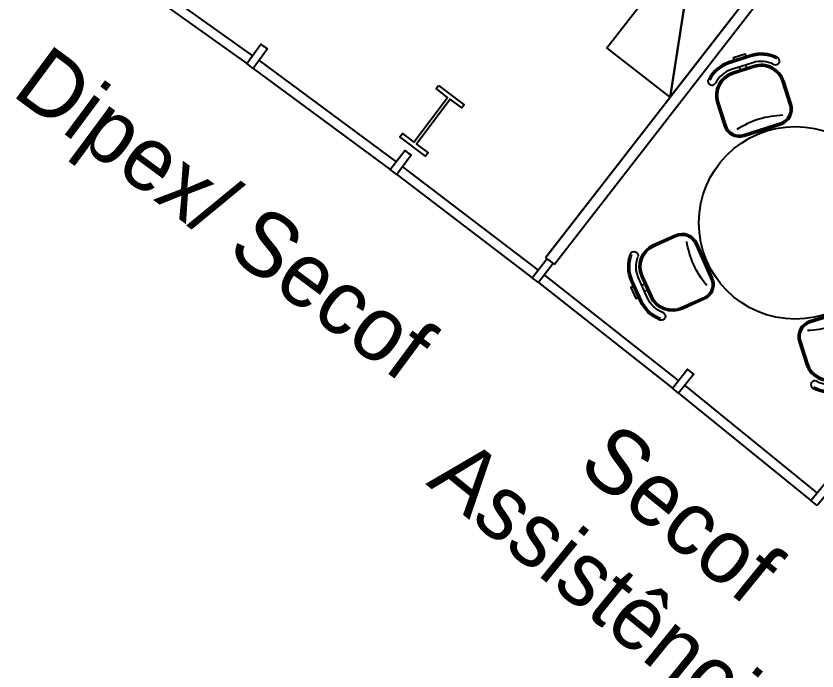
# Model space of a CAD drawing. Extents: x -1.7 to 87, y -33.6 to 19.
# Drawn here: x 56.316 to 61.308, y -17.84 to -13.756 of the extents above; entities that cross this region are included whole.
import ezdxf

# ---------------------------------------------------------------- set-up
doc = ezdxf.new("R2010")
doc.units = 0
for name, color, linetype in [('AR-DIV', 2, 'Continuous'), ('AR-ESQ', 2, 'Continuous'), ('AR-EST', 4, 'Continuous'), ('AR-MOB', 2, 'Continuous'), ('AR-TXT', 2, 'Continuous')]:
    doc.layers.add(name, color=color, linetype=linetype)
doc.styles.add('1-125', font='stylu.ttf', dxfattribs={"height": 0.2})

# ---------------------------------------------------------------- blocks, each defined once
blk = doc.blocks.new('armario base 90x50')
at = {"color": 1}
for points in [[(0.25, 0), (-0.25, -0.9), (0.25, -0.9)], [(0.25, 0), (-0.25, 0), (-0.25, -0.9)]]:
    blk.add_lwpolyline(points, close=True, dxfattribs=at)
at = {"color": 2}
blk.add_lwpolyline([(-0.25, -0.9), (0.25, -0.9), (0.25, 0), (-0.25, 0)], close=True, dxfattribs=at)
blk = doc.blocks.new('CADEIRA-S')
at = {"color": 2}
for p, q in [((0.0718, 0.2686), (-0.0682, 0.2686)), ((0.0718, 0.2186), (-0.0682, 0.2186)), ((0.0718, 0.1986), (-0.0682, 0.1986)), ((-0.2182, 0.0486), (-0.2182, -0.1014)), ((0.2218, -0.1014), (0.2218, 0.0486)), ((-0.1182, -0.2014), (0.1218, -0.2014))]:
    blk.add_line(p, q, dxfattribs=at)
at = {"color": 1}
for p, q in [((0.0718, 0.2586), (-0.0682, 0.2586)), ((-0.0148, 0.1986), (-0.0149, 0.2186)), ((0.0252, 0.1986), (0.0251, 0.2186)), ((0.0718, 0.1886), (-0.0682, 0.1886)), ((-0.2082, 0.0486), (-0.2082, -0.1014)), ((0.2118, -0.1014), (0.2118, 0.0486)), ((-0.1182, -0.1914), (0.1218, -0.1914))]:
    blk.add_line(p, q, dxfattribs=at)
at = {"color": 2}
blk.add_lwpolyline([(-0.032, 0.2686), (-0.032, 0.2867), (0.0426, 0.2867), (0.0426, 0.2686)], dxfattribs=at)
for centre, radius, start, end in [((-0.0682, 0.0486), 0.22, 90, 135), ((0.0718, 0.0486), 0.22, 45, 90), ((-0.2061, 0.1864), 0.025, 135, 315), ((-0.0682, 0.0486), 0.17, 90, 135), ((0.0718, 0.0486), 0.17, 45, 90), ((0.2097, 0.1864), 0.025, 225, 45), ((-0.0682, 0.0486), 0.15, 90, 180), ((0.0718, 0.0486), 0.15, 0, 90), ((-0.1182, -0.1014), 0.1, 180, 270), ((0.1218, -0.1014), 0.1, 270, 0)]:
    blk.add_arc(centre, radius, start, end, dxfattribs=at)
at = {"color": 1}
for centre, radius, start, end in [((-0.0682, 0.0486), 0.21, 90, 135), ((0.0718, 0.0486), 0.21, 45, 90), ((-0.0682, 0.0486), 0.14, 90, 180), ((0.0718, 0.0486), 0.14, 0, 90), ((-0.1182, -0.1014), 0.09, 180, 270), ((-0.0052, -0.6823), 0.5534, 73.6911, 105.2491), ((0.1218, -0.1014), 0.09, 270, 0)]:
    blk.add_arc(centre, radius, start, end, dxfattribs=at)
blk = doc.blocks.new('mesa reunião 4lug')
at = {"color": 2, "linetype": 'ByBlock'}
blk.add_circle((0, 0), 0.6, dxfattribs=at)
at = {"color": 0, "linetype": 'ByBlock'}
for p, rotation in [((-0.5558, 0.5935), 41.8199303859625), ((0.5558, -0.5935), 221.8199303859624)]:
    blk.add_blockref('CADEIRA-S', p, dxfattribs=dict(at, rotation=rotation))
at = {"color": 0, "linetype": 'ByBlock', "xscale": -1}
for p, rotation in [((0.5558, 0.5935), 318.1800696140375), ((-0.5558, -0.5935), 138.1800696140375)]:
    blk.add_blockref('CADEIRA-S', p, dxfattribs=dict(at, rotation=rotation))

msp = doc.modelspace()

# ---------------------------------------------------------------- linework, layer by layer
at = {"layer": 'AR-DIV'}
for p, q in [((63.7486, -9.9352), (59.6207, -15.2593)), ((63.8039, -9.9778), (59.6723, -15.3066)), ((62.997, -10.9042), (59.617, -15.2637)), ((59.617, -15.2637), (59.6723, -15.3066))]:
    msp.add_line(p, q, dxfattribs=at)
at = {"layer": 'AR-ESQ'}
for points in [[(56.9257, -13.3867), (57.7893, -14.0047)], [(57.8305, -14.0346), (58.6845, -14.6659)], [(58.7252, -14.6964), (59.5694, -15.3407)], [(59.6096, -15.3719), (60.4439, -16.029)], [(60.4836, -16.0608), (61.3077, -16.7306)]]:
    msp.add_lwpolyline(points, dxfattribs=at)
at = {"layer": 'AR-ESQ', "color": 1}
for points in [[(56.8908, -13.4355), (57.7544, -14.0535)], [(57.7948, -14.0829), (58.6488, -14.7141)], [(58.6888, -14.7441), (59.533, -15.3884)], [(59.5725, -15.419), (60.4068, -16.0761)], [(60.4458, -16.1073), (61.2699, -16.7772)]]:
    msp.add_lwpolyline(points, dxfattribs=at)
at = {"layer": 'AR-ESQ'}
for points in [[(57.883, -13.9616), (57.7948, -14.0829), (57.7544, -14.0535), (57.8426, -13.9322, -0.000172)], [(58.6888, -14.7441), (58.6488, -14.7141), (58.7389, -14.5942, -0.000172), (58.7789, -14.6242)], [(59.5725, -15.419), (59.533, -15.3884), (59.6249, -15.2698, -0.000172), (59.6644, -15.3005)], [(60.5395, -15.9902), (60.4458, -16.1073), (60.4068, -16.0761), (60.5005, -15.959, -0.000172)], [(61.3084, -16.809), (61.2699, -16.7772), (61.3654, -16.6615, -0.000172), (61.4039, -16.6933)]]:
    msp.add_lwpolyline(points, format="xyb", close=True, dxfattribs=at)
at = {"layer": 'AR-EST'}
msp.add_lwpolyline([(58.9493, -14.1894), (59.1092, -14.3096), (59.0941, -14.3296), (59.0222, -14.2755), (58.8119, -14.5552), (58.8838, -14.6093), (58.8688, -14.6293), (58.7089, -14.5091), (58.7239, -14.4891), (58.7959, -14.5432), (59.0062, -14.2635), (58.9343, -14.2094), (58.9493, -14.1894)], dxfattribs=at)

# ---------------------------------------------------------------- block references
at = {"layer": 'AR-MOB', "xscale": -1, "rotation": 322.2130034721832}
msp.add_blockref('armario base 90x50', (60.7477, -13.3973), dxfattribs=at)
at = {"layer": 'AR-MOB', "rotation": 335.9467940077233}
msp.add_blockref('mesa reunião 4lug', (61.1722, -15.0459), dxfattribs=at)

# ---------------------------------------------------------------- texts
at = {"layer": 'AR-TXT', "color": 2, "attachment_point": 5, "style": '1-125'}
for s, insert, char_height, rotation in [('Dipex/ Secof', (57.5825, -15.0343), 0.4, 323.4913), ('{\\H2x;\\PSecof\\PAssistência}', (60.4601, -16.8572), 0.2, 320.8683)]:
    msp.add_mtext(s, dxfattribs=dict(at, insert=insert, char_height=char_height, rotation=rotation))

doc.saveas('drawing.dxf')
